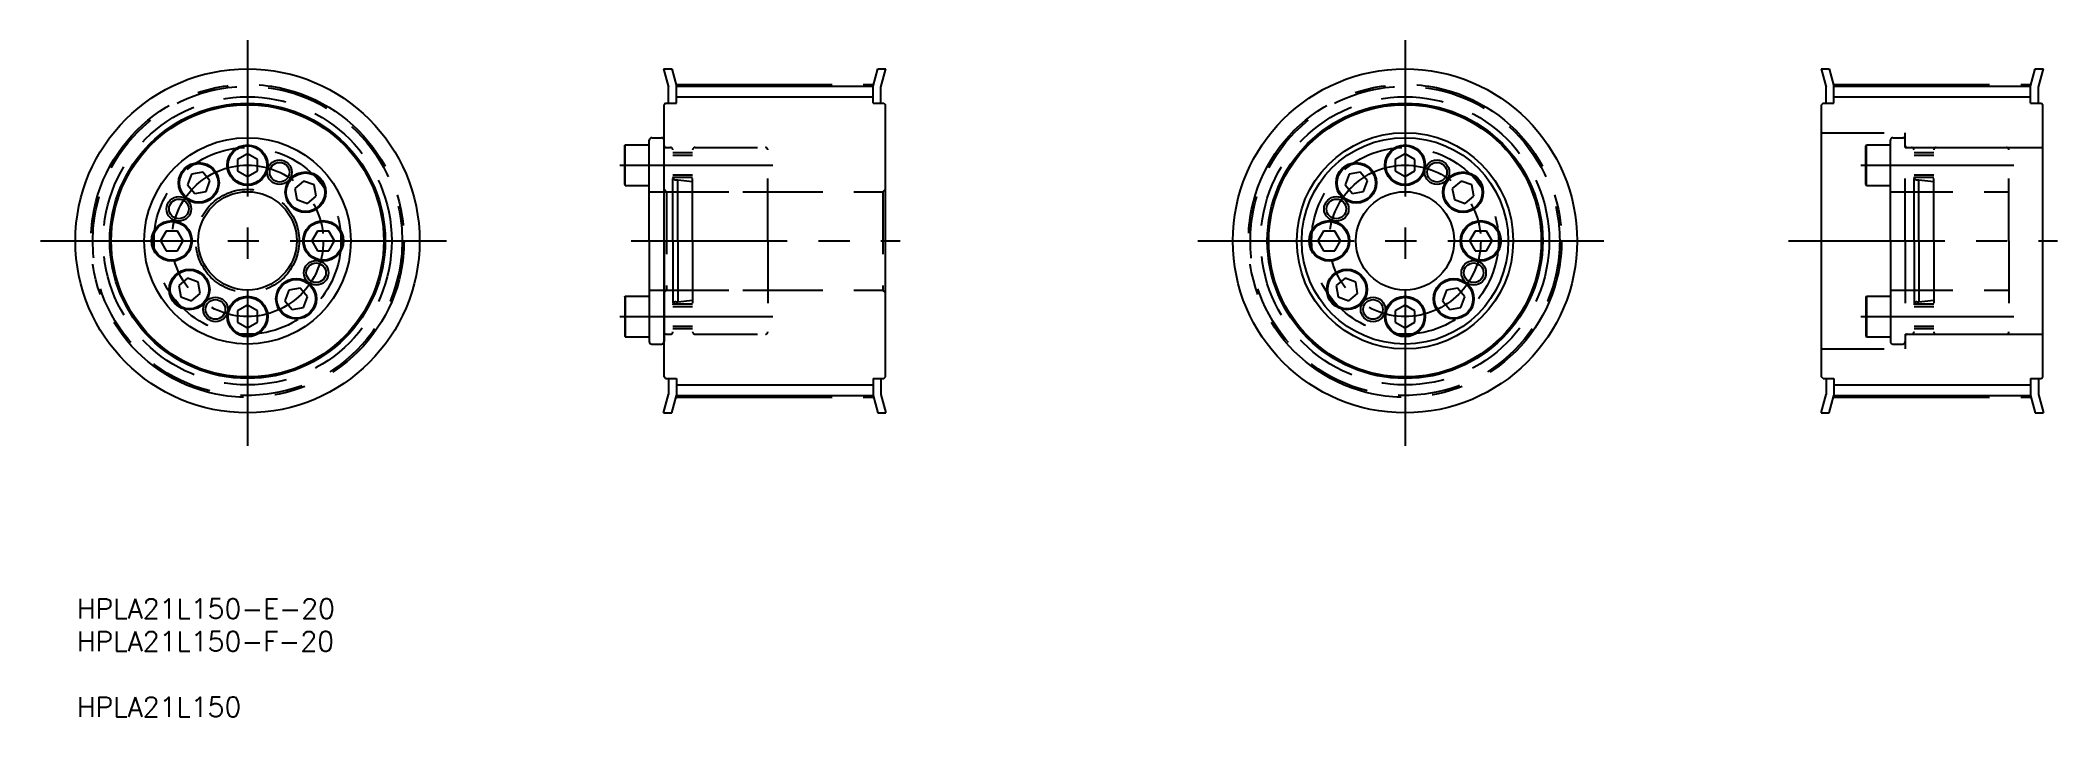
# Model space of a CAD drawing. Extents: x 8 to 418, y 5 to 143.
import ezdxf

# ---------------------------------------------------------------- set-up
doc = ezdxf.new("R2010")
doc.units = 0
doc.linetypes.add('CENTER', pattern=[50.8, 31.75, -6.35, 6.35, -6.35])
doc.linetypes.add('DASHED', pattern=[19.05, 12.7, -6.35])
doc.layers.get('0').update_dxf_attribs({"linetype": 'CONTINUOUS'})
doc.layers.add('CENTER', color=1, linetype='CENTER')
doc.styles.add('MISUMI', font='txt.shx')

# ---------------------------------------------------------------- blocks, each defined once
blk = doc.blocks.new('*U6')
at = {"color": 7, "linetype": 'CONTINUOUS', "style": 'MISUMI'}
for s, p in [('HPLA21L150-E-20', (15.05, 25.31)), ('HPLA21L150-F-20', (15.05, 18.65)), ('HPLA21L150', (15.05, 5.31))]:
    blk.add_text(s, height=4, dxfattribs=at).set_placement(p)

msp = doc.modelspace()

# ---------------------------------------------------------------- linework, layer by layer
at = {"color": 7, "linetype": 'CONTINUOUS'}
for p, q in [((134.33, 137.14), (135.33, 133.39)), ((134.33, 137.14), (135.98, 137.14)), ((135.98, 137.14), (136.93, 133.6)), ((176.93, 133.6), (177.88, 137.14)), ((177.88, 137.14), (179.54, 137.14)), ((178.53, 133.39), (179.54, 137.14)), ((369.69, 137.14), (370.69, 133.39)), ((369.69, 137.14), (371.34, 137.14)), ((371.34, 137.14), (372.29, 133.6)), ((412.29, 133.6), (413.24, 137.14)), ((413.24, 137.14), (414.9, 137.14)), ((413.89, 133.39), (414.9, 137.14)), ((135.33, 130.14), (135.33, 133.39)), ((136.93, 133.6), (176.93, 133.6)), ((136.93, 130.14), (136.93, 133.6)), ((176.93, 130.14), (176.93, 133.6)), ((178.53, 130.14), (178.53, 133.39)), ((370.69, 130.14), (370.69, 133.39)), ((372.29, 133.6), (412.29, 133.6)), ((372.29, 130.14), (372.29, 133.6)), ((412.29, 130.14), (412.29, 133.6)), ((413.89, 130.14), (413.89, 133.39)), ((134.73, 130.14), (134.43, 129.84)), ((134.43, 74.44), (134.43, 129.84)), ((134.73, 130.14), (136.93, 130.14)), ((176.93, 130.14), (179.13, 130.14)), ((179.13, 130.14), (179.43, 129.84)), ((179.43, 74.44), (179.43, 129.84)), ((370.09, 130.14), (369.79, 129.84)), ((369.79, 74.44), (369.79, 129.84)), ((370.09, 130.14), (372.29, 130.14)), ((412.29, 130.14), (414.49, 130.14)), ((414.49, 130.14), (414.79, 129.84)), ((414.79, 74.44), (414.79, 129.84)), ((131.93, 123.14), (133.93, 123.14)), ((49.73, 119.85), (47.73, 118.7)), ((51.73, 118.7), (49.73, 119.85)), ((50.73, 119.28), (50.73, 119.28)), ((51.23, 118.99), (51.23, 118.99)), ((126.43, 121.47), (126.55, 121.67)), ((126.43, 113.62), (126.43, 121.47)), ((126.55, 121.67), (131.43, 121.67)), ((126.55, 113.42), (126.55, 121.67)), ((131.43, 102.14), (131.43, 122.64)), ((131.43, 113.42), (131.43, 121.67)), ((131.43, 115.04), (131.43, 120.04)), ((134.43, 102.14), (134.43, 122.64)), ((285.09, 119.85), (283.09, 118.7)), ((287.09, 118.7), (285.09, 119.85)), ((286.09, 119.28), (286.09, 119.28)), ((286.59, 118.99), (286.59, 118.99)), ((38.34, 115.71), (37.55, 113.54)), ((40.62, 116.11), (38.34, 115.71)), ((42.1, 114.34), (40.62, 116.11)), ((47.73, 118.7), (47.73, 116.39)), ((47.73, 116.39), (49.73, 115.24)), ((49.73, 115.24), (51.73, 116.39)), ((51.73, 116.39), (51.73, 118.7)), ((273.7, 115.71), (272.91, 113.54)), ((275.98, 116.11), (273.7, 115.71)), ((277.46, 114.34), (275.98, 116.11)), ((283.09, 118.7), (283.09, 116.39)), ((283.09, 116.39), (285.09, 115.24)), ((285.09, 115.24), (287.09, 116.39)), ((287.09, 116.39), (287.09, 118.7)), ((37.55, 113.54), (39.04, 111.77)), ((39.04, 111.77), (41.31, 112.17)), ((41.31, 112.17), (42.1, 114.34)), ((61.12, 114.32), (59.36, 112.83)), ((59.36, 112.83), (59.76, 110.56)), ((63.29, 113.53), (61.12, 114.32)), ((61.93, 109.77), (63.7, 111.25)), ((63.7, 111.25), (63.29, 113.53)), ((126.43, 113.62), (126.55, 113.42)), ((126.55, 113.42), (131.43, 113.42)), ((272.91, 113.54), (274.4, 111.77)), ((274.4, 111.77), (276.67, 112.17)), ((276.67, 112.17), (277.46, 114.34)), ((296.48, 114.32), (294.71, 112.83)), ((294.71, 112.83), (295.12, 110.56)), ((298.65, 113.53), (296.48, 114.32)), ((297.29, 109.77), (299.06, 111.25)), ((299.06, 111.25), (298.65, 113.53)), ((59.76, 110.56), (61.93, 109.77)), ((295.12, 110.56), (297.29, 109.77)), ((33.17, 104.14), (32.02, 102.14)), ((35.48, 104.14), (33.17, 104.14)), ((36.64, 102.14), (35.48, 104.14)), ((63.97, 104.14), (62.82, 102.14)), ((66.28, 104.14), (63.97, 104.14)), ((67.44, 102.14), (66.28, 104.14)), ((268.53, 104.14), (267.38, 102.14)), ((270.84, 104.14), (268.53, 104.14)), ((272, 102.14), (270.84, 104.14)), ((299.33, 104.14), (298.18, 102.14)), ((301.64, 104.14), (299.33, 104.14)), ((302.8, 102.14), (301.64, 104.14)), ((32.02, 102.14), (33.17, 100.14)), ((33.17, 100.14), (35.48, 100.14)), ((35.48, 100.14), (36.64, 102.14)), ((62.82, 102.14), (63.97, 100.14)), ((63.97, 100.14), (66.28, 100.14)), ((66.28, 100.14), (67.44, 102.14)), ((131.43, 102.14), (131.43, 81.64)), ((134.43, 102.14), (134.43, 81.64)), ((267.38, 102.14), (268.53, 100.14)), ((268.53, 100.14), (270.84, 100.14)), ((270.84, 100.14), (272, 102.14)), ((298.18, 102.14), (299.33, 100.14)), ((299.33, 100.14), (301.64, 100.14)), ((301.64, 100.14), (302.8, 102.14)), ((37.53, 94.52), (35.76, 93.04)), ((39.7, 93.73), (37.53, 94.52)), ((272.89, 94.52), (271.12, 93.04)), ((275.06, 93.73), (272.89, 94.52)), ((35.76, 93.04), (36.16, 90.76)), ((36.16, 90.76), (38.33, 89.97)), ((38.33, 89.97), (40.1, 91.46)), ((40.1, 91.46), (39.7, 93.73)), ((58.14, 92.12), (57.35, 89.95)), ((60.42, 92.52), (58.14, 92.12)), ((61.9, 90.75), (60.42, 92.52)), ((61.11, 88.58), (61.9, 90.75)), ((126.43, 90.67), (126.55, 90.87)), ((126.43, 90.67), (126.43, 82.82)), ((126.55, 90.87), (131.43, 90.87)), ((126.55, 90.87), (126.55, 82.62)), ((131.43, 90.87), (131.43, 82.62)), ((271.12, 93.04), (271.52, 90.76)), ((271.52, 90.76), (273.69, 89.97)), ((273.69, 89.97), (275.46, 91.46)), ((275.46, 91.46), (275.06, 93.73)), ((293.5, 92.12), (292.71, 89.95)), ((295.78, 92.52), (293.5, 92.12)), ((297.26, 90.75), (295.78, 92.52)), ((296.47, 88.58), (297.26, 90.75)), ((49.73, 89.05), (47.73, 87.9)), ((47.73, 87.9), (47.73, 85.59)), ((51.73, 87.9), (49.73, 89.05)), ((51.73, 85.59), (51.73, 87.9)), ((57.35, 89.95), (58.84, 88.18)), ((58.84, 88.18), (61.11, 88.58)), ((131.43, 89.24), (131.43, 84.24)), ((285.09, 89.05), (283.09, 87.9)), ((283.09, 87.9), (283.09, 85.59)), ((287.09, 87.9), (285.09, 89.05)), ((287.09, 85.59), (287.09, 87.9)), ((292.71, 89.95), (294.2, 88.18)), ((294.2, 88.18), (296.47, 88.58)), ((47.73, 85.59), (49.73, 84.44)), ((49.73, 84.44), (51.73, 85.59)), ((126.43, 82.82), (126.55, 82.62)), ((126.55, 82.62), (131.43, 82.62)), ((283.09, 85.59), (285.09, 84.44)), ((285.09, 84.44), (287.09, 85.59)), ((131.93, 81.14), (133.93, 81.14)), ((134.73, 74.14), (134.43, 74.44)), ((134.73, 74.14), (136.93, 74.14)), ((135.33, 74.14), (135.33, 70.9)), ((136.93, 74.14), (136.93, 70.69)), ((176.93, 74.14), (179.13, 74.14)), ((176.93, 74.14), (176.93, 70.69)), ((178.53, 74.14), (178.53, 70.9)), ((179.13, 74.14), (179.43, 74.44)), ((370.09, 74.14), (369.79, 74.44)), ((370.09, 74.14), (372.29, 74.14)), ((370.69, 74.14), (370.69, 70.9)), ((372.29, 74.14), (372.29, 70.69)), ((412.29, 74.14), (414.49, 74.14)), ((412.29, 74.14), (412.29, 70.69)), ((413.89, 74.14), (413.89, 70.9)), ((414.49, 74.14), (414.79, 74.44)), ((134.33, 67.14), (135.33, 70.9)), ((135.98, 67.14), (136.93, 70.69)), ((136.93, 70.69), (176.93, 70.69)), ((176.93, 70.69), (177.88, 67.14)), ((178.53, 70.9), (179.54, 67.14)), ((369.69, 67.14), (370.69, 70.9)), ((371.34, 67.14), (372.29, 70.69)), ((372.29, 70.69), (412.29, 70.69)), ((412.29, 70.69), (413.24, 67.14)), ((413.89, 70.9), (414.9, 67.14)), ((134.33, 67.14), (135.98, 67.14)), ((177.88, 67.14), (179.54, 67.14)), ((369.69, 67.14), (371.34, 67.14)), ((413.24, 67.14), (414.9, 67.14))]:
    msp.add_line(p, q, dxfattribs=at)
at = {"color": 3, "linetype": 'CONTINUOUS'}
for p, q in [((136.93, 131.47), (176.93, 131.47)), ((372.29, 131.47), (412.29, 131.47)), ((136.93, 72.82), (176.93, 72.82)), ((372.29, 72.82), (412.29, 72.82))]:
    msp.add_line(p, q, dxfattribs=at)
at = {"color": 3, "linetype": 'DASHED'}
for p, q in [((369.79, 124.14), (386.79, 124.14)), ((384.29, 123.14), (386.29, 123.14)), ((386.79, 121.14), (386.79, 124.14)), ((134.84, 121.14), (135.73, 121.14)), ((136.23, 102.14), (136.23, 120.64)), ((140.23, 120.04), (136.23, 120.04)), ((140.23, 119.54), (136.23, 119.54)), ((140.23, 102.14), (140.23, 120.64)), ((140.73, 121.14), (155.03, 121.14)), ((155.53, 102.14), (155.53, 120.64)), ((378.79, 121.47), (378.91, 121.67)), ((378.79, 113.62), (378.79, 121.47)), ((378.91, 121.67), (383.79, 121.67)), ((378.91, 113.42), (378.91, 121.67)), ((383.79, 102.14), (383.79, 122.64)), ((383.79, 113.42), (383.79, 121.67)), ((383.79, 115.04), (383.79, 120.04)), ((386.79, 102.14), (386.79, 122.64)), ((386.79, 121.14), (414.79, 121.14)), ((387.2, 121.14), (388.09, 121.14)), ((388.59, 102.14), (388.59, 120.64)), ((392.59, 120.04), (388.59, 120.04)), ((392.59, 119.54), (388.59, 119.54)), ((392.59, 102.14), (392.59, 120.64)), ((393.09, 121.14), (407.39, 121.14)), ((407.89, 102.14), (407.89, 120.64)), ((140.23, 115.54), (136.23, 115.54)), ((140.23, 115.04), (136.23, 115.04)), ((392.59, 115.54), (388.59, 115.54)), ((392.59, 115.04), (388.59, 115.04)), ((131.43, 112.14), (155.53, 112.14)), ((134.43, 112.64), (134.93, 112.14)), ((134.93, 112.14), (178.93, 112.14)), ((134.93, 112.14), (134.93, 92.14)), ((136.83, 114.54), (137.23, 114.54)), ((137.23, 102.14), (137.23, 114.54)), ((137.23, 114.54), (140.23, 114.21)), ((179.43, 112.64), (178.93, 112.14)), ((178.93, 112.14), (178.93, 92.14)), ((378.79, 113.62), (378.91, 113.42)), ((378.91, 113.42), (383.79, 113.42)), ((383.79, 112.14), (407.89, 112.14)), ((389.19, 114.54), (389.59, 114.54)), ((389.59, 102.14), (389.59, 114.54)), ((389.59, 114.54), (392.59, 114.21)), ((136.23, 102.14), (136.23, 83.64)), ((137.23, 102.14), (137.23, 89.74)), ((140.23, 102.14), (140.23, 83.64)), ((155.53, 102.14), (155.53, 83.64)), ((383.79, 102.14), (383.79, 81.64)), ((386.79, 102.14), (386.79, 81.64)), ((388.59, 102.14), (388.59, 83.64)), ((389.59, 102.14), (389.59, 89.74)), ((392.59, 102.14), (392.59, 83.64)), ((407.89, 102.14), (407.89, 83.64)), ((131.43, 92.14), (155.53, 92.14)), ((134.43, 91.64), (134.93, 92.14)), ((134.93, 92.14), (178.93, 92.14)), ((179.43, 91.64), (178.93, 92.14)), ((378.79, 90.67), (378.91, 90.87)), ((378.79, 90.67), (378.79, 82.82)), ((378.91, 90.87), (383.79, 90.87)), ((378.91, 90.87), (378.91, 82.62)), ((383.79, 92.14), (407.89, 92.14)), ((383.79, 90.87), (383.79, 82.62)), ((140.23, 89.24), (136.23, 89.24)), ((140.23, 88.74), (136.23, 88.74)), ((136.83, 89.74), (137.23, 89.74)), ((137.23, 89.74), (140.23, 90.08)), ((383.79, 89.24), (383.79, 84.24)), ((392.59, 89.24), (388.59, 89.24)), ((392.59, 88.74), (388.59, 88.74)), ((389.19, 89.74), (389.59, 89.74)), ((389.59, 89.74), (392.59, 90.08)), ((134.84, 83.14), (135.73, 83.14)), ((140.23, 84.74), (136.23, 84.74)), ((140.23, 84.24), (136.23, 84.24)), ((140.73, 83.14), (155.03, 83.14)), ((378.79, 82.82), (378.91, 82.62)), ((378.91, 82.62), (383.79, 82.62)), ((386.79, 83.14), (386.79, 80.14)), ((386.79, 83.14), (414.79, 83.14)), ((387.2, 83.14), (388.09, 83.14)), ((392.59, 84.74), (388.59, 84.74)), ((392.59, 84.24), (388.59, 84.24)), ((393.09, 83.14), (407.39, 83.14)), ((369.79, 80.14), (386.79, 80.14)), ((384.29, 81.14), (386.29, 81.14))]:
    msp.add_line(p, q, dxfattribs=at)
at = {"color": 7, "linetype": 'CONTINUOUS'}
for centre, radius in [((49.73, 102.14), 35), ((285.09, 102.14), 35), ((49.73, 102.14), 28), ((49.73, 102.14), 27.7), ((285.09, 102.14), 28), ((285.09, 102.14), 27.7), ((49.73, 102.14), 21), ((285.09, 102.14), 22), ((285.09, 102.14), 21), ((49.73, 117.54), 4.12), ((49.73, 117.54), 3.92), ((285.09, 117.54), 4.12), ((285.09, 117.54), 3.92), ((39.83, 113.94), 4.12), ((39.83, 113.94), 3.92), ((56.24, 116.1), 2), ((61.53, 112.04), 4.12), ((61.53, 112.04), 3.92), ((275.19, 113.94), 4.12), ((275.19, 113.94), 3.92), ((291.6, 116.1), 2.5), ((291.6, 116.1), 2), ((296.89, 112.04), 4.12), ((296.89, 112.04), 3.92), ((49.73, 102.14), 10), ((271.13, 108.65), 2.5), ((285.09, 102.14), 10), ((35.77, 108.65), 2), ((271.13, 108.65), 2), ((34.33, 102.14), 4.12), ((34.33, 102.14), 3.92), ((65.13, 102.14), 4.12), ((65.13, 102.14), 3.92), ((269.69, 102.14), 4.12), ((269.69, 102.14), 3.92), ((300.49, 102.14), 4.12), ((300.49, 102.14), 3.92), ((37.93, 92.25), 4.12), ((37.93, 92.25), 3.92), ((59.63, 90.35), 4.12), ((63.69, 95.64), 2), ((273.29, 92.25), 4.12), ((273.29, 92.25), 3.92), ((294.99, 90.35), 4.12), ((299.05, 95.64), 2.5), ((299.05, 95.64), 2), ((49.73, 86.74), 4.12), ((49.73, 86.74), 3.92), ((59.63, 90.35), 3.92), ((278.58, 88.19), 2.5), ((285.09, 86.74), 4.12), ((285.09, 86.74), 3.92), ((294.99, 90.35), 3.92), ((43.22, 88.19), 2), ((278.58, 88.19), 2)]:
    msp.add_circle(centre, radius, dxfattribs=at)
at = {"color": 3, "linetype": 'DASHED'}
for centre, radius in [((49.73, 102.14), 31.45), ((49.73, 102.14), 29.32), ((285.09, 102.14), 31.45), ((285.09, 102.14), 29.32), ((49.73, 102.14), 19), ((285.09, 102.14), 19), ((49.73, 102.14), 10.5)]:
    msp.add_circle(centre, radius, dxfattribs=at)
at = {"color": 3}
for centre in [(56.24, 116.1), (35.77, 108.65), (63.69, 95.64), (43.22, 88.19)]:
    msp.add_circle(centre, 2.5, dxfattribs=at)
at = {"color": 7, "linetype": 'CONTINUOUS'}
for centre, start, end in [((131.93, 122.64), 90, 180), ((133.93, 122.64), 0, 90), ((131.93, 81.64), 180, 270), ((133.93, 81.64), 270, 0)]:
    msp.add_arc(centre, 0.5, start, end, dxfattribs=at)
at = {"color": 3, "linetype": 'DASHED'}
for centre, radius, start, end in [((384.29, 122.64), 0.5, 90, 180), ((386.29, 122.64), 0.5, 0, 90), ((134.84, 121.55), 0.41, 180, 270), ((135.73, 120.64), 0.5, 0, 90), ((140.73, 120.64), 0.5, 90, 180), ((155.03, 120.64), 0.5, 0, 90), ((387.2, 121.55), 0.41, 180, 270), ((388.09, 120.64), 0.5, 0, 90), ((393.09, 120.64), 0.5, 90, 180), ((407.39, 120.64), 0.5, 0, 90), ((136.83, 115.14), 0.6, 180.0007, 270), ((389.19, 115.14), 0.6, 180.0007, 270), ((136.83, 89.14), 0.6, 90, 179.9993), ((389.19, 89.14), 0.6, 90, 179.9993), ((134.84, 82.73), 0.41, 90, 180), ((135.73, 83.64), 0.5, 270, 0), ((140.73, 83.64), 0.5, 180, 270), ((155.03, 83.64), 0.5, 270, 0), ((387.2, 82.73), 0.41, 90, 180), ((388.09, 83.64), 0.5, 270, 0), ((393.09, 83.64), 0.5, 180, 270), ((407.39, 83.64), 0.5, 270, 0), ((384.29, 81.64), 0.5, 180, 270), ((386.29, 81.64), 0.5, 270, 0)]:
    msp.add_arc(centre, radius, start, end, dxfattribs=at)
at = {"layer": 'CENTER', "color": 1, "linetype": 'CENTER'}
for p, q in [((49.73, 142.95), (49.73, 59.68)), ((285.09, 142.95), (285.09, 59.68)), ((136.83, 133.98), (177.03, 133.98)), ((372.19, 133.98), (412.39, 133.98)), ((125.43, 117.54), (156.53, 117.54)), ((377.79, 117.54), (408.89, 117.54)), ((7.61, 102.14), (92.34, 102.14)), ((127.73, 102.14), (182.43, 102.14)), ((242.97, 102.14), (327.7, 102.14)), ((363.09, 102.14), (417.79, 102.14)), ((125.43, 86.74), (156.53, 86.74)), ((377.79, 86.74), (408.89, 86.74)), ((136.83, 70.31), (177.03, 70.31)), ((372.19, 70.31), (412.39, 70.31))]:
    msp.add_line(p, q, dxfattribs=at)
for centre, radius in [((49.73, 102.14), 31.83), ((285.09, 102.14), 31.83), ((49.73, 102.14), 15.4), ((285.09, 102.14), 15.4)]:
    msp.add_circle(centre, radius, dxfattribs=at)

# ---------------------------------------------------------------- block references
at = {"color": 7, "linetype": 'CONTINUOUS'}
msp.add_blockref('*U6', (0, 0), dxfattribs=at)

doc.saveas('drawing.dxf')
